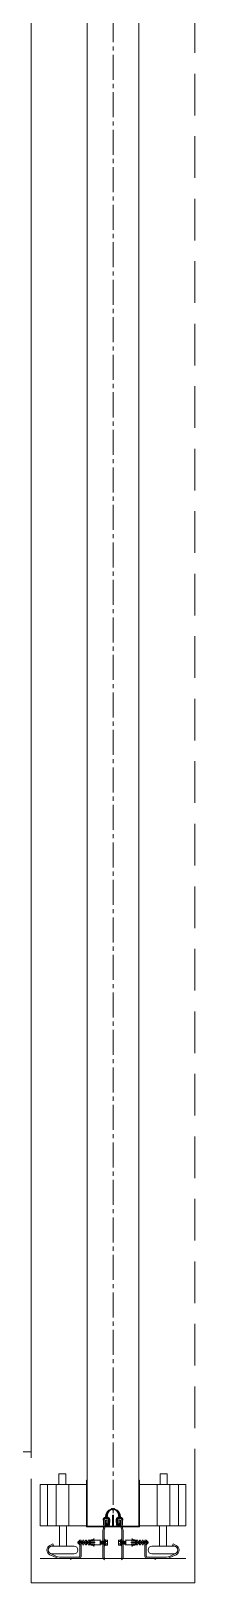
# Model space of a CAD drawing. Header units: millimetres. Extents: x -162958 to 167200, y -450 to 146301.
# Drawn here: x 27550 to 27800, y 130450 to 132815 of the extents above; entities that cross this region are included whole.
import ezdxf

# ---------------------------------------------------------------- set-up
doc = ezdxf.new("R2010")
doc.units = ezdxf.units.MM
for name, pattern in [('Xr_MB nha xuong CM2$0$Xr_MB nha xuong + VP$0$CENTER2', [28.575000000000003, 19.05, -3.175, 3.175, -3.175]), ('Xr_MB nha xuong CM2$0$Xr_MB nha xuong + VP$0$HIDDEN', [9.524999999999999, 6.35, -3.175]), ('Xr_MB nha xuong CM2$0$Xr_MB nha xuong + VP$0$HIDDENX2', [0.75, 0.5, -0.25])]:
    doc.linetypes.add(name, pattern=pattern)
for name, color, linetype, lineweight in [('Xr_MB nha xuong CM2$0$Xr_MB nha xuong + VP$0$147CUA', 147, 'Continuous', 5), ('Xr_MB nha xuong CM2$0$Xr_MB nha xuong + VP$0$CJSC.11-Khuat', 169, 'Xr_MB nha xuong CM2$0$Xr_MB nha xuong + VP$0$HIDDENX2', 5), ('Xr_MB nha xuong CM2$0$Xr_MB nha xuong + VP$0$CJSC.2-Tuong', 8, 'Continuous', 5), ('Xr_MB nha xuong CM2$0$Xr_MB nha xuong + VP$0$CJSC.8-Cua', 15, 'Continuous', 5)]:
    doc.layers.add(name, color=color, linetype=linetype, lineweight=lineweight)

# ---------------------------------------------------------------- blocks, each defined once
blk = doc.blocks.new('Xr_MB nha xuong CM2$0$2026Xr_MB nha xuong + VP$0$20240511cua cuon 5x4m')
blk.add_wipeout([(440860.2429716208, 1780962.105648726), (440860.2429716208, 1781162.105648726), (444860.2429716208, 1781162.105648726), (444860.2429716208, 1780962.1056487262)]).dxf.layer = 'Xr_MB nha xuong CM2$0$Xr_MB nha xuong + VP$0$CJSC.11-Khuat'
at = {"layer": 'Xr_MB nha xuong CM2$0$Xr_MB nha xuong + VP$0$147CUA', "color": 0}
blk.add_lwpolyline([(440860.2429716208, 1780962.105648726), (440860.2429716208, 1781162.105648726), (444860.2429716208, 1781162.105648726), (444860.2429716208, 1780962.105648726)], close=True, dxfattribs=at)
blk = doc.blocks.new('Xr_MB nha xuong CM2$0$2026Xr_MB nha xuong + VP$0$20240511CUA CUON NHANH 5X4M')
at = {"layer": 'Xr_MB nha xuong CM2$0$Xr_MB nha xuong + VP$0$CJSC.8-Cua'}
h = blk.add_hatch(color=256, dxfattribs=at)
edge = h.paths.add_edge_path()
edge.add_ellipse((532877.4261443007, 1692221.858254059), major_axis=(-0.1738785667417171, 0.1738785667417171), ratio=0.9999999999718204, start_angle=-19.775083528968707, end_angle=40.76439350370788, ccw=False)
edge.add_ellipse((532875.2254181288, 1692226.529760996), major_axis=(-3.477571333514858, -3.477571333514858), ratio=0.9999999999993564, start_angle=70.22491646429647, end_angle=144.1618784973443)
edge.add_line((532880.0807045444, 1692227.31283097), (532879.522490124, 1692234.172649425))
edge.add_ellipse((532879.2773988319, 1692234.15270524), major_axis=(-0.1738785667306725, 0.1738785667306724), ratio=0.9999999999930382, start_angle=229.6521659197511, end_angle=314.9999999794567)
edge.add_line((532879.2773988319, 1692234.398606667), (532874.8319758454, 1692234.398606667))
edge.add_ellipse((532874.8319758454, 1692234.15270524), major_axis=(-0.1738785666912009, 0.1738785666912008), ratio=0.999999999971421, start_angle=314.9999999991812, end_angle=404.9999999940374)
edge.add_line((532874.5860744182, 1692234.15270524), (532874.5860744182, 1692231.693690967))
edge.add_ellipse((532874.8319758454, 1692231.693690967), major_axis=(-0.1738785666912009, -0.1738785666912009), ratio=0.999999999971421, start_angle=314.9999999924, end_angle=405.0000000008187)
edge.add_line((532874.8319758454, 1692231.44778954), (532875.3237786999, 1692231.44778954))
edge.add_ellipse((532875.3237786999, 1692231.693690967), major_axis=(-0.1738785666912009, 0.1738785666912008), ratio=0.999999999971421, start_angle=135.0000000059626, end_angle=225.0000000008187)
edge.add_line((532875.5696801271, 1692231.693690967), (532875.5696801271, 1692232.185493822))
edge.add_ellipse((532875.8155815543, 1692232.185493822), major_axis=(-0.173878566691201, 0.1738785666912009), ratio=0.999999999971421, start_angle=-45.000000000818716, end_angle=45.00000000081877, ccw=False)
edge.add_line((532875.8155815543, 1692232.431395249), (532877.2909901177, 1692232.431395249))
edge.add_ellipse((532877.2909901177, 1692232.185493822), major_axis=(-0.1738785666960262, 0.1738785666960261), ratio=0.9999999999876119, start_angle=260.8446891953877, end_angle=314.9999999928638, ccw=False)
edge.add_line((532877.4903196145, 1692232.329491265), (532877.5977977251, 1692232.329491265))
edge.add_line((532877.5977977251, 1692232.329491265), (532877.5977977251, 1692226.919659866))
edge.add_ellipse((532874.6469805988, 1692226.919659866), major_axis=(-2.086542800110607, -2.086542800110607), ratio=0.9999999999996566, start_angle=-45.00000000000978, end_angle=135.0000000005553, ccw=False)
edge.add_line((532871.6961634725, 1692226.919659866), (532871.6961634725, 1692233.502181337))
edge.add_ellipse((532869.2371492006, 1692233.502181337), major_axis=(-1.73878566654229, -1.738785666542291), ratio=0.9999999999995522, start_angle=135.0000000026996, end_angle=149.0362434679357)
edge.add_line((532871.6227434541, 1692234.098579901), (532870.392683489, 1692234.219616088))
edge.add_ellipse((532870.3541553875, 1692233.828064793), major_axis=(-0.2782057066540657, -0.2782057066540656), ratio=0.9999999999930567, start_angle=219.3802658073336, end_angle=315.8206164984765)
edge.add_line((532869.9607534574, 1692233.822429925), (532870.0631128426, 1692226.676144594))
edge.add_ellipse((532874.9808076357, 1692226.618849904), major_axis=(-3.477571333525853, -3.477571333525854), ratio=0.9999999999980459, start_angle=314.3324930508218, end_angle=385.9533197801026)
edge.add_ellipse((532873.2401959023, 1692221.497349201), major_axis=(-0.3477571334261712, -0.3477571334261714), ratio=0.9999999999827495, start_angle=132.9389510174828, end_angle=208.9865449869903, ccw=False)
edge.add_ellipse((532885.6170734753, 1692221.051934904), major_axis=(-8.409682342548349, -8.409682342548352), ratio=0.999999999999275, start_angle=312.938951034542, end_angle=390.5615109725389)
edge.add_ellipse((532883.5963217587, 1692209.808463946), major_axis=(-0.6955142667513946, 0.6955142667513945), ratio=0.999999999999187, start_angle=61.17367389221828, end_angle=339.5362953390283)
edge.add_ellipse((532888.9538780561, 1692221.004507328), major_axis=(-8.347541424546193, 8.347541424546185), ratio=0.9999999999997462, start_angle=40.7643935017507, end_angle=105.76255264968691, ccw=False)
h = blk.add_hatch(color=256, dxfattribs=at)
edge = h.paths.add_edge_path()
edge.add_ellipse((532892.734207779, 1692221.858254059), major_axis=(0.1738785667417172, 0.173878566741717), ratio=0.9999999999718204, start_angle=319.2356064962921, end_angle=379.7750835289687)
edge.add_ellipse((532894.934933951, 1692226.529760996), major_axis=(3.477571333514857, -3.477571333514859), ratio=0.9999999999993564, start_angle=215.8381215026557, end_angle=289.7750835357035, ccw=False)
edge.add_line((532890.0796475353, 1692227.31283097), (532890.6378619558, 1692234.172649425))
edge.add_ellipse((532890.8829532479, 1692234.15270524), major_axis=(0.1738785667306725, 0.1738785667306724), ratio=0.9999999999930382, start_angle=45.000000020543325, end_angle=130.3478340802489, ccw=False)
edge.add_line((532890.8829532479, 1692234.398606667), (532895.3283762344, 1692234.398606667))
edge.add_ellipse((532895.3283762344, 1692234.15270524), major_axis=(0.1738785666912009, 0.1738785666912008), ratio=0.999999999971421, start_angle=-44.99999999403741, end_angle=45.00000000081877, ccw=False)
edge.add_line((532895.5742776616, 1692234.15270524), (532895.5742776616, 1692231.693690967))
edge.add_ellipse((532895.3283762344, 1692231.693690967), major_axis=(0.1738785666912008, -0.1738785666912009), ratio=0.999999999971421, start_angle=-45.000000000818716, end_angle=45.00000000760002, ccw=False)
edge.add_line((532895.3283762344, 1692231.44778954), (532894.8365733799, 1692231.44778954))
edge.add_ellipse((532894.8365733799, 1692231.693690967), major_axis=(0.1738785666912009, 0.1738785666912008), ratio=0.999999999971421, start_angle=134.9999999991813, end_angle=224.9999999940374, ccw=False)
edge.add_line((532894.5906719527, 1692231.693690967), (532894.5906719527, 1692232.185493822))
edge.add_ellipse((532894.3447705255, 1692232.185493822), major_axis=(0.1738785666912011, 0.1738785666912009), ratio=0.999999999971421, start_angle=314.9999999991812, end_angle=405.0000000008187)
edge.add_line((532894.3447705255, 1692232.431395249), (532892.8693619621, 1692232.431395249))
edge.add_ellipse((532892.8693619621, 1692232.185493822), major_axis=(0.1738785666960262, 0.173878566696026), ratio=0.9999999999876119, start_angle=45.00000000713617, end_angle=99.15531080461233)
edge.add_line((532892.6700324652, 1692232.329491265), (532892.5625543547, 1692232.329491265))
edge.add_line((532892.5625543547, 1692232.329491265), (532892.5625543547, 1692226.919659866))
edge.add_ellipse((532895.513371481, 1692226.919659866), major_axis=(2.086542800110607, -2.086542800110607), ratio=0.9999999999996566, start_angle=224.9999999994447, end_angle=405.0000000000098)
edge.add_line((532898.4641886073, 1692226.919659866), (532898.4641886073, 1692233.502181337))
edge.add_ellipse((532900.9232028791, 1692233.502181337), major_axis=(1.73878566654229, -1.738785666542292), ratio=0.9999999999995522, start_angle=210.9637565320643, end_angle=224.9999999973004, ccw=False)
edge.add_line((532898.5376086257, 1692234.098579901), (532899.7676685908, 1692234.219616088))
edge.add_ellipse((532899.8061966923, 1692233.828064793), major_axis=(0.2782057066540656, -0.2782057066540657), ratio=0.9999999999930567, start_angle=44.17938350152349, end_angle=140.6197341926664, ccw=False)
edge.add_line((532900.1995986224, 1692233.822429925), (532900.0972392372, 1692226.676144594))
edge.add_ellipse((532895.1795444441, 1692226.618849904), major_axis=(3.477571333525852, -3.477571333525855), ratio=0.9999999999980459, start_angle=-25.953319780102618, end_angle=45.667506949178176, ccw=False)
edge.add_ellipse((532896.9201561775, 1692221.497349201), major_axis=(0.3477571334261711, -0.3477571334261715), ratio=0.9999999999827495, start_angle=151.0134550130097, end_angle=227.0610489825172)
edge.add_ellipse((532884.5432786046, 1692221.051934904), major_axis=(8.409682342548347, -8.409682342548354), ratio=0.999999999999275, start_angle=-30.561510972538883, end_angle=47.061048965457985, ccw=False)
edge.add_ellipse((532886.5640303212, 1692209.808463946), major_axis=(0.6955142667513947, 0.6955142667513944), ratio=0.999999999999187, start_angle=20.4637046609717, end_angle=298.8263261077817, ccw=False)
edge.add_ellipse((532881.2064740236, 1692221.004507328), major_axis=(8.347541424546195, 8.347541424546183), ratio=0.9999999999997462, start_angle=254.2374473503131, end_angle=319.2356064982493)
at = {"layer": 'Xr_MB nha xuong CM2$0$Xr_MB nha xuong + VP$0$CJSC.11-Khuat', "linetype": 'Xr_MB nha xuong CM2$0$Xr_MB nha xuong + VP$0$HIDDEN', "ltscale": 10}
blk.add_lwpolyline([(533010.08017604, 1692322.355879378), (533010.08017604, 1688022.355879378), (532760.08017604, 1688022.355879378), (532760.08017604, 1692322.355879378)], close=True, dxfattribs=at)
at = {"layer": 'Xr_MB nha xuong CM2$0$Xr_MB nha xuong + VP$0$CJSC.8-Cua'}
for p, q in [((532996.2276211347, 1692284.952396685), (532773.9327309452, 1692284.952396685)), ((532798.2085761259, 1692283.781237149), (532788.8174692694, 1692279.253595117)), ((532799.0629018227, 1692282.009218988), (532789.6717949662, 1692277.481576955)), ((532792.3331326282, 1692278.165517294), (532825.6156500642, 1692278.165517294)), ((532803.3345303078, 1692284.952396685), (532897.4805828984, 1692284.952396685)), ((532833.5462118265, 1692282.985185268), (532803.3345303078, 1692282.985185268)), ((532820.7593376123, 1692284.952396685), (532820.7593376123, 1692286.919608103)), ((532853.2183260027, 1692284.952396685), (532823.0066444835, 1692284.952396685)), ((532834.5298175354, 1692259.378648256), (532834.5298175354, 1692282.001579559)), ((532836.4970289533, 1692259.378648256), (532836.4970289533, 1692282.001579559)), ((532869.7289520547, 1692283.968790976), (532869.7289520547, 1692242.21863878)), ((532871.6961634726, 1692283.968790976), (532871.6961634726, 1692242.21863878)), ((532966.8258217721, 1692284.952396685), (532872.6797691815, 1692284.952396685)), ((532898.4641886073, 1692283.968790976), (532898.4641886073, 1692242.21863878)), ((532900.4314000251, 1692283.968790976), (532900.4314000251, 1692242.21863878)), ((532916.9420260772, 1692284.952396685), (532947.1537075964, 1692284.952396685)), ((532933.6633231266, 1692259.378648256), (532933.6633231266, 1692282.001579559)), ((532935.6305345445, 1692259.378648256), (532935.6305345445, 1692282.001579559)), ((532936.6141402534, 1692282.985185268), (532966.8258217721, 1692282.985185268)), ((532977.8272194517, 1692278.165517294), (532944.5447020157, 1692278.165517294)), ((532949.4010144676, 1692284.952396685), (532949.4010144676, 1692286.919608103)), ((532971.0974502572, 1692282.009218988), (532980.4885571137, 1692277.481576955)), ((532971.951775954, 1692283.781237149), (532981.3428828105, 1692279.253595117)), ((532786.3514600442, 1692271.696981137), (532786.3514600442, 1692272.634063804)), ((532793.4038532124, 1692262.946690782), (532788.9205287661, 1692265.02867978)), ((532794.2019834745, 1692264.665372733), (532789.6717949662, 1692266.849467986)), ((532825.6156500642, 1692266.165527647), (532792.3331326282, 1692266.165527647)), ((532794.2019834745, 1692264.665372733), (532793.4038532124, 1692262.946690782)), ((532803.5645599476, 1692266.165527647), (532803.5645599475, 1692235.306644741)), ((532814.3842227448, 1692266.165527647), (532814.3842227447, 1692235.306644741)), ((532834.630859821, 1692264.124681937), (532831.2968514849, 1692261.392443858)), ((532857.2531132455, 1692261.392443858), (532831.2968514849, 1692261.392443858)), ((532831.2968514849, 1692261.392443858), (532831.2968514849, 1692260.026324817)), ((532857.2531132455, 1692260.026324817), (532831.2968514849, 1692260.026324817)), ((532831.2968514849, 1692260.026324817), (532834.630859821, 1692257.294086738)), ((532831.5973226483, 1692272.634063804), (532831.5973226483, 1692271.696981137)), ((532836.4970289533, 1692259.378648256), (532834.5298175354, 1692259.378648256)), ((532834.630859821, 1692264.124681937), (532836.583618421, 1692264.124681937)), ((532834.630859821, 1692257.294086738), (532836.583618421, 1692257.294086738)), ((532836.583618421, 1692264.124681937), (532836.583618421, 1692262.075503378)), ((532836.583618421, 1692262.075503378), (532838.6327969813, 1692262.075503378)), ((532836.583618421, 1692257.294086738), (532836.583618421, 1692259.343265297)), ((532836.583618421, 1692259.343265297), (532838.6327969813, 1692259.343265297)), ((532838.6327969813, 1692262.075503378), (532839.0832858261, 1692264.124681937)), ((532838.6327969813, 1692259.343265297), (532839.0832858261, 1692257.294086738)), ((532839.0832858261, 1692264.124681937), (532840.6819755415, 1692264.124681937)), ((532839.0832858261, 1692257.294086738), (532840.6819755415, 1692257.294086738)), ((532840.6819755415, 1692264.124681937), (532840.6819755415, 1692262.075503378)), ((532840.6819755415, 1692262.075503378), (532842.7311541013, 1692262.075503378)), ((532840.6819755415, 1692257.294086738), (532840.6819755415, 1692259.343265297)), ((532840.6819755415, 1692259.343265297), (532842.7311541013, 1692259.343265297)), ((532842.7311541013, 1692262.075503378), (532843.1816429457, 1692264.124681937)), ((532842.7311541013, 1692259.343265297), (532843.1816429457, 1692257.294086738)), ((532843.1816429457, 1692264.124681937), (532844.7803326611, 1692264.124681937)), ((532843.1816429457, 1692257.294086738), (532844.7803326611, 1692257.294086738)), ((532844.7803326611, 1692264.124681937), (532844.7803326611, 1692262.075503378)), ((532844.7803326611, 1692262.075503378), (532846.8295112214, 1692262.075503378)), ((532844.7803326611, 1692257.294086738), (532844.7803326611, 1692259.343265297)), ((532844.7803326611, 1692259.343265297), (532846.8295112214, 1692259.343265297)), ((532846.8295112214, 1692262.075503378), (532847.2800000658, 1692264.124681937)), ((532846.8295112214, 1692259.343265297), (532847.2800000658, 1692257.294086738)), ((532847.2800000658, 1692264.124681937), (532848.8786897812, 1692264.124681937)), ((532847.2800000658, 1692257.294086738), (532848.8786897812, 1692257.294086738)), ((532848.8786897812, 1692263.446582636), (532848.8786897812, 1692262.075503378)), ((532848.8786897812, 1692262.075503378), (532850.927868341, 1692262.075503378)), ((532848.8786897812, 1692257.972186039), (532848.8786897812, 1692259.343265297)), ((532848.8786897812, 1692259.343265297), (532850.927868341, 1692259.343265297)), ((532850.927868341, 1692262.075503378), (532851.1531127634, 1692263.100092657)), ((532850.927868341, 1692259.343265297), (532851.1531127634, 1692258.318676018)), ((532851.1531127634, 1692263.100092657), (532854.9803358543, 1692263.100092657)), ((532851.1531127634, 1692258.318676018), (532854.9803358543, 1692258.318676018)), ((532855.914803801, 1692266.211631543), (532856.2612782832, 1692265.622967173)), ((532856.2612782832, 1692255.795801502), (532855.914803801, 1692255.207137132)), ((532857.2531132455, 1692264.124681937), (532865.4498274851, 1692264.124681937)), ((532857.2531132455, 1692261.392443858), (532857.2531132455, 1692260.026324817)), ((532857.2531132455, 1692257.294086738), (532865.4498274851, 1692257.294086738)), ((532863.4006489253, 1692264.124681937), (532865.4498274851, 1692264.807741457)), ((532863.4006489253, 1692257.294086738), (532865.4498274851, 1692256.611027218)), ((532865.4498274851, 1692264.124681937), (532865.4498274851, 1692264.807741457)), ((532865.4498274851, 1692264.124681937), (532865.4498274851, 1692257.294086738)), ((532865.4498274851, 1692257.294086738), (532865.4498274851, 1692256.611027218)), ((532865.9949804497, 1692263.660625962), (532865.4982165339, 1692262.915480088)), ((532865.4982165339, 1692258.941368763), (532866.491744365, 1692262.915480088)), ((532865.4982165339, 1692258.941368763), (532866.2433624071, 1692258.941368763)), ((532865.794627576, 1692262.558685161), (532865.9949804497, 1692263.660625962)), ((532865.9949804497, 1692263.660625962), (532866.491744365, 1692262.915480088)), ((532866.2433624071, 1692258.941368763), (532867.2368902386, 1692262.915480088)), ((532866.7401263228, 1692258.19622289), (532866.2433624071, 1692258.941368763)), ((532867.2368902386, 1692262.915480088), (532866.491744365, 1692262.915480088)), ((532866.7401263228, 1692258.19622289), (532867.3224623998, 1692261.399071312)), ((532866.7401263228, 1692258.19622289), (532867.2368902386, 1692258.941368763)), ((532867.7336541543, 1692263.660625962), (532867.2368902386, 1692262.915480088)), ((532867.2368902386, 1692258.941368763), (532868.2304180701, 1692262.915480088)), ((532867.2368902386, 1692258.941368763), (532867.9820361122, 1692258.941368763)), ((532867.5333012816, 1692262.558685161), (532867.7336541543, 1692263.660625962)), ((532867.7336541543, 1692263.660625962), (532868.2304180701, 1692262.915480088)), ((532867.9820361122, 1692258.941368763), (532868.9755639433, 1692262.915480088)), ((532868.4788000275, 1692258.19622289), (532867.9820361122, 1692258.941368763)), ((532868.9755639433, 1692262.915480088), (532868.2304180701, 1692262.915480088)), ((532868.4788000275, 1692258.19622289), (532869.061136105, 1692261.399071312)), ((532868.4788000275, 1692258.19622289), (532868.9755639433, 1692258.941368763)), ((532869.472327859, 1692263.660625962), (532868.9755639433, 1692262.915480088)), ((532868.9755639433, 1692258.941368763), (532869.9690917748, 1692262.915480088)), ((532868.9755639433, 1692258.941368763), (532869.7207098174, 1692258.941368763)), ((532869.2719749863, 1692262.558685161), (532869.472327859, 1692263.660625962)), ((532869.472327859, 1692263.660625962), (532869.9690917748, 1692262.915480088)), ((532869.7207098174, 1692258.941368763), (532870.7142376484, 1692262.915480088)), ((532870.2174737327, 1692258.19622289), (532869.7207098174, 1692258.941368763)), ((532870.7142376484, 1692262.915480088), (532869.9690917748, 1692262.915480088)), ((532870.2174737327, 1692258.19622289), (532870.7998098097, 1692261.399071312)), ((532870.2174737327, 1692258.19622289), (532870.7142376484, 1692258.941368763)), ((532871.2110015642, 1692263.660625962), (532870.7142376484, 1692262.915480088)), ((532870.7142376484, 1692258.941368763), (532871.7077654799, 1692262.915480088)), ((532870.7142376484, 1692258.941368763), (532871.9914542817, 1692258.941368763)), ((532871.010648691, 1692262.558685161), (532871.2110015642, 1692263.660625962)), ((532871.2110015642, 1692263.660625962), (532871.7077654799, 1692262.915480088)), ((532871.9914542817, 1692262.915480088), (532871.7077654799, 1692262.915480088)), ((532898.1688977982, 1692262.915480088), (532898.4525866, 1692262.915480088)), ((532899.4461144315, 1692258.941368763), (532898.1688977982, 1692258.941368763)), ((532898.9493505157, 1692263.660625962), (532898.4525866, 1692262.915480088)), ((532899.4461144315, 1692258.941368763), (532898.4525866, 1692262.915480088)), ((532898.9493505157, 1692263.660625962), (532899.4461144315, 1692262.915480088)), ((532899.1497033889, 1692262.558685161), (532898.9493505157, 1692263.660625962)), ((532899.9428783472, 1692258.19622289), (532899.3605422702, 1692261.399071312)), ((532899.4461144315, 1692262.915480088), (532900.1912603051, 1692262.915480088)), ((532900.4396422625, 1692258.941368763), (532899.4461144315, 1692262.915480088)), ((532899.9428783472, 1692258.19622289), (532899.4461144315, 1692258.941368763)), ((532899.9428783472, 1692258.19622289), (532900.4396422625, 1692258.941368763)), ((532900.6880242209, 1692263.660625962), (532900.1912603051, 1692262.915480088)), ((532901.1847881366, 1692258.941368763), (532900.1912603051, 1692262.915480088)), ((532901.1847881366, 1692258.941368763), (532900.4396422625, 1692258.941368763)), ((532900.6880242209, 1692263.660625962), (532901.1847881366, 1692262.915480088)), ((532900.8883770936, 1692262.558685161), (532900.6880242209, 1692263.660625962)), ((532901.6815520524, 1692258.19622289), (532901.0992159749, 1692261.399071312)), ((532901.1847881366, 1692262.915480088), (532901.9299340098, 1692262.915480088)), ((532902.1783159677, 1692258.941368763), (532901.1847881366, 1692262.915480088)), ((532901.6815520524, 1692258.19622289), (532901.1847881366, 1692258.941368763)), ((532901.6815520524, 1692258.19622289), (532902.1783159677, 1692258.941368763)), ((532902.4266979255, 1692263.660625962), (532901.9299340098, 1692262.915480088)), ((532902.9234618413, 1692258.941368763), (532901.9299340098, 1692262.915480088)), ((532902.9234618413, 1692258.941368763), (532902.1783159677, 1692258.941368763)), ((532902.4266979255, 1692263.660625962), (532902.9234618413, 1692262.915480088)), ((532902.6270507983, 1692262.558685161), (532902.4266979255, 1692263.660625962)), ((532903.420225757, 1692258.19622289), (532902.83788968, 1692261.399071312)), ((532902.9234618413, 1692262.915480088), (532903.6686077149, 1692262.915480088)), ((532903.9169896728, 1692258.941368763), (532902.9234618413, 1692262.915480088)), ((532903.420225757, 1692258.19622289), (532902.9234618413, 1692258.941368763)), ((532903.420225757, 1692258.19622289), (532903.9169896728, 1692258.941368763)), ((532904.1653716302, 1692263.660625962), (532903.6686077149, 1692262.915480088)), ((532904.662135546, 1692258.941368763), (532903.6686077149, 1692262.915480088)), ((532904.662135546, 1692258.941368763), (532903.9169896728, 1692258.941368763)), ((532904.1653716302, 1692263.660625962), (532904.662135546, 1692262.915480088)), ((532904.3657245039, 1692262.558685161), (532904.1653716302, 1692263.660625962)), ((532904.7105245948, 1692264.124681937), (532904.7105245948, 1692264.807741457)), ((532906.7597031546, 1692264.124681937), (532904.7105245948, 1692264.807741457)), ((532904.7105245948, 1692264.124681937), (532904.7105245948, 1692257.294086738)), ((532912.9072388344, 1692264.124681937), (532904.7105245948, 1692264.124681937)), ((532912.9072388344, 1692257.294086738), (532904.7105245948, 1692257.294086738)), ((532906.7597031546, 1692257.294086738), (532904.7105245948, 1692256.611027218)), ((532904.7105245948, 1692257.294086738), (532904.7105245948, 1692256.611027218)), ((532912.9072388344, 1692261.392443858), (532912.9072388344, 1692260.026324817)), ((532912.9072388344, 1692261.392443858), (532938.863500595, 1692261.392443858)), ((532912.9072388344, 1692260.026324817), (532938.863500595, 1692260.026324817)), ((532914.2455482789, 1692266.211631543), (532913.8990737967, 1692265.622967173)), ((532913.8990737967, 1692255.795801502), (532914.2455482789, 1692255.207137132)), ((532919.0072393165, 1692263.100092657), (532915.1800162256, 1692263.100092657)), ((532919.0072393165, 1692258.318676018), (532915.1800162256, 1692258.318676018)), ((532919.2324837389, 1692262.075503378), (532919.0072393165, 1692263.100092657)), ((532919.2324837389, 1692259.343265297), (532919.0072393165, 1692258.318676018)), ((532921.2816622987, 1692262.075503378), (532919.2324837389, 1692262.075503378)), ((532921.2816622987, 1692259.343265297), (532919.2324837389, 1692259.343265297)), ((532922.8803520141, 1692264.124681937), (532921.2816622987, 1692264.124681937)), ((532921.2816622987, 1692263.446582636), (532921.2816622987, 1692262.075503378)), ((532921.2816622987, 1692257.972186039), (532921.2816622987, 1692259.343265297)), ((532922.8803520141, 1692257.294086738), (532921.2816622987, 1692257.294086738)), ((532923.3308408585, 1692262.075503378), (532922.8803520141, 1692264.124681937)), ((532923.3308408585, 1692259.343265297), (532922.8803520141, 1692257.294086738)), ((532925.3800194188, 1692262.075503378), (532923.3308408585, 1692262.075503378)), ((532925.3800194188, 1692259.343265297), (532923.3308408585, 1692259.343265297)), ((532925.3800194188, 1692264.124681937), (532925.3800194188, 1692262.075503378)), ((532926.9787091342, 1692264.124681937), (532925.3800194188, 1692264.124681937)), ((532925.3800194188, 1692257.294086738), (532925.3800194188, 1692259.343265297)), ((532926.9787091342, 1692257.294086738), (532925.3800194188, 1692257.294086738)), ((532927.4291979786, 1692262.075503378), (532926.9787091342, 1692264.124681937)), ((532927.4291979786, 1692259.343265297), (532926.9787091342, 1692257.294086738)), ((532929.4783765384, 1692262.075503378), (532927.4291979786, 1692262.075503378)), ((532929.4783765384, 1692259.343265297), (532927.4291979786, 1692259.343265297)), ((532931.0770662538, 1692264.124681937), (532929.4783765384, 1692264.124681937)), ((532929.4783765384, 1692264.124681937), (532929.4783765384, 1692262.075503378)), ((532929.4783765384, 1692257.294086738), (532929.4783765384, 1692259.343265297)), ((532931.0770662538, 1692257.294086738), (532929.4783765384, 1692257.294086738)), ((532931.5275550986, 1692262.075503378), (532931.0770662538, 1692264.124681937)), ((532931.5275550986, 1692259.343265297), (532931.0770662538, 1692257.294086738)), ((532933.5767336589, 1692262.075503378), (532931.5275550986, 1692262.075503378)), ((532933.5767336589, 1692259.343265297), (532931.5275550986, 1692259.343265297)), ((532935.5294922589, 1692264.124681937), (532933.5767336589, 1692264.124681937)), ((532933.5767336589, 1692264.124681937), (532933.5767336589, 1692262.075503378)), ((532933.5767336589, 1692257.294086738), (532933.5767336589, 1692259.343265297)), ((532935.5294922589, 1692257.294086738), (532933.5767336589, 1692257.294086738)), ((532933.6633231266, 1692259.378648256), (532935.6305345445, 1692259.378648256)), ((532935.5294922589, 1692264.124681937), (532938.863500595, 1692261.392443858)), ((532938.863500595, 1692260.026324817), (532935.5294922589, 1692257.294086738)), ((532938.5630294316, 1692272.634063804), (532938.5630294316, 1692271.696981137)), ((532938.863500595, 1692261.392443858), (532938.863500595, 1692260.026324817)), ((532944.5447020157, 1692266.165527647), (532977.8272194517, 1692266.165527647)), ((532955.776129335, 1692266.165527647), (532955.776129335, 1692235.306644741)), ((532966.5957921323, 1692266.165527647), (532966.5957921323, 1692235.306644741)), ((532975.9583686054, 1692264.665372733), (532980.4885571137, 1692266.849467986)), ((532975.9583686054, 1692264.665372733), (532976.7564988675, 1692262.946690782)), ((532976.7564988675, 1692262.946690782), (532981.2398233138, 1692265.02867978)), ((532983.8088920357, 1692271.696981137), (532983.8088920357, 1692272.634063804)), ((532773.9327309455, 1692235.306644741), (532813.4006170358, 1692235.306644741)), ((532773.9327309455, 1692172.355879378), (532773.9327309455, 1692235.306644741)), ((532785.1577817386, 1692235.306644741), (532785.1577817386, 1692172.355879378)), ((532798.4006299765, 1692172.355879378), (532798.4006299765, 1692235.306644741)), ((532813.4006170358, 1692235.306644741), (532844.7523419794, 1692235.306644741)), ((532817.5809412978, 1692172.355879378), (532817.5809412978, 1692235.306644741)), ((532844.7523419795, 1692236.919608103), (532844.7523419794, 1692165.636078224)), ((532886.0637817493, 1692236.919608103), (532844.7523419795, 1692236.919608103)), ((532885.0801760404, 1692235.936002394), (532845.7359476879, 1692235.936002394)), ((532845.7359476874, 1688107.792150653), (532845.7359476879, 1692235.936002394)), ((532871.6227434541, 1692234.098579901), (532869.8611080878, 1692241.145121366)), ((532870.392683489, 1692234.219616088), (532871.6227434541, 1692234.098579901)), ((532871.6961634725, 1692226.919659866), (532871.6961634725, 1692233.502181337)), ((532873.5312188573, 1692234.575698751), (532871.7695834906, 1692241.622240217)), ((532873.6633748899, 1692226.919659866), (532873.6633748899, 1692233.502181337)), ((532874.5860744182, 1692234.15270524), (532874.5860744182, 1692231.693690967)), ((532874.8319758454, 1692234.398606667), (532879.2773988319, 1692234.398606667)), ((532874.8319758454, 1692231.44778954), (532875.3237786999, 1692231.44778954)), ((532875.5696801271, 1692231.693690967), (532875.5696801271, 1692232.185493822)), ((532877.5977977251, 1692232.329491265), (532875.6305863073, 1692232.329491265)), ((532875.6305863073, 1692226.919659866), (532875.6305863073, 1692232.329491265)), ((532875.8155815543, 1692232.431395249), (532877.2909901177, 1692232.431395249)), ((532877.5368915449, 1692232.185493822), (532877.5368915449, 1692226.529760996)), ((532877.5977977251, 1692226.919659866), (532877.5977977251, 1692232.329491265)), ((532879.522490124, 1692234.172649425), (532880.0807045444, 1692227.31283097)), ((532884.0965703306, 1692236.919608103), (532925.4080101004, 1692236.919608103)), ((532884.0965703306, 1692236.919608103), (532884.0965703306, 1692219.263921864)), ((532885.0801760395, 1692235.936002394), (532924.4244043919, 1692235.936002394)), ((532886.0637817493, 1692236.919608103), (532886.0637817493, 1692219.263921864)), ((532890.6378619558, 1692234.172649425), (532890.0796475353, 1692227.31283097)), ((532895.3283762344, 1692234.398606667), (532890.8829532479, 1692234.398606667)), ((532892.5625543547, 1692232.329491265), (532894.5297657725, 1692232.329491265)), ((532892.5625543547, 1692226.919659866), (532892.5625543547, 1692232.329491265)), ((532892.6234605348, 1692232.185493822), (532892.6234605348, 1692226.529760996)), ((532894.3447705255, 1692232.431395249), (532892.8693619621, 1692232.431395249)), ((532894.5297657725, 1692226.919659866), (532894.5297657725, 1692232.329491265)), ((532894.5906719527, 1692231.693690967), (532894.5906719527, 1692232.185493822)), ((532895.3283762344, 1692231.44778954), (532894.8365733799, 1692231.44778954)), ((532895.5742776616, 1692234.15270524), (532895.5742776616, 1692231.693690967)), ((532896.4969771899, 1692226.919659866), (532896.4969771899, 1692233.502181337)), ((532896.6291332225, 1692234.575698751), (532898.3907685893, 1692241.622240217)), ((532898.4641886073, 1692226.919659866), (532898.4641886073, 1692233.502181337)), ((532898.5376086257, 1692234.098579901), (532900.2992439921, 1692241.145121366)), ((532899.7676685908, 1692234.219616088), (532898.5376086257, 1692234.098579901)), ((532924.4244043923, 1688107.792150653), (532924.4244043919, 1692235.936002394)), ((532925.4080101004, 1692236.919608103), (532925.4080101002, 1692165.636078224)), ((532956.759735044, 1692235.306644741), (532925.4080101004, 1692235.306644741)), ((532952.5794107819, 1692172.355879378), (532952.579410782, 1692235.306644741)), ((532996.2276211343, 1692235.306644741), (532956.759735044, 1692235.306644741)), ((532971.7597221031, 1692172.355879378), (532971.7597221032, 1692235.306644741)), ((532985.0025703412, 1692235.306644741), (532985.0025703411, 1692172.355879378)), ((532996.2276211341, 1692172.355879378), (532996.2276211343, 1692235.306644741)), ((532884.0965703306, 1692219.263921864), (532885.0801760395, 1692219.263921864)), ((532886.0637817493, 1692219.263921864), (532885.0801760404, 1692219.263921864)), ((532813.4006170358, 1692172.355879378), (532773.9327309455, 1692172.355879378)), ((532802.580954239, 1692172.355879378), (532802.580954239, 1692168.274691562)), ((532802.580954239, 1692168.274691562), (532802.580954239, 1692156.151644422)), ((532802.580954239, 1692156.151644422), (532813.4006170358, 1692156.151644422)), ((532813.4006170358, 1692172.355879378), (532813.4006170358, 1692168.274691562)), ((532844.7523419794, 1692172.355879378), (532813.4006170358, 1692172.355879378)), ((532813.4006170358, 1692168.274691562), (532813.4006170358, 1692156.151644422)), ((532845.7359476879, 1692165.636078224), (532844.7523419794, 1692165.636078224)), ((532924.4244043918, 1692165.636078224), (532925.4080101002, 1692165.636078224)), ((532925.4080101002, 1692172.355879378), (532956.7597350439, 1692172.355879378)), ((532956.7597350439, 1692172.355879378), (532996.2276211341, 1692172.355879378)), ((532956.7597350439, 1692172.355879378), (532956.7597350439, 1692168.274691562)), ((532956.7597350439, 1692168.274691562), (532956.7597350439, 1692156.151644422)), ((532967.5793978407, 1692156.151644422), (532956.7597350439, 1692156.151644422)), ((532967.5793978407, 1692172.355879378), (532967.5793978407, 1692168.274691562)), ((532967.5793978407, 1692168.274691562), (532967.5793978407, 1692156.151644422))]:
    blk.add_line(p, q, dxfattribs=at)
at = {"layer": 'Xr_MB nha xuong CM2$0$Xr_MB nha xuong + VP$0$CJSC.8-Cua', "extrusion": (-3.5713013303009e-30, -1.224606353771678e-16, -1)}
for p, q in [((532871.9914542817, 1692266.01339922), (532872.7248641079, 1692266.01339922)), ((532871.9914542817, 1692255.843449632), (532871.9914542817, 1692266.01339922)), ((532871.9914542817, 1692255.843449632), (532872.7248641079, 1692255.843449632)), ((532872.7248641079, 1692266.01339922), (532873.3434029677, 1692264.598188761)), ((532872.7248641079, 1692255.843449632), (532872.7248641079, 1692266.01339922)), ((532872.7248641079, 1692255.843449632), (532873.3434029677, 1692257.258660091)), ((532873.3434029677, 1692264.598188761), (532876.463524009, 1692264.598188761)), ((532873.3434029677, 1692262.763306435), (532876.463524009, 1692262.763306435)), ((532873.3434029677, 1692259.093542417), (532876.463524009, 1692259.093542417)), ((532873.3434029677, 1692257.258660091), (532876.463524009, 1692257.258660091)), ((532876.7341711567, 1692258.176101095), (532876.7341711567, 1692263.680747757))]:
    blk.add_line(p, q, dxfattribs=at)
at = {"layer": 'Xr_MB nha xuong CM2$0$Xr_MB nha xuong + VP$0$CJSC.8-Cua', "extrusion": (3.516917883498518e-30, -1.224606353771678e-16, -1)}
for p, q in [((532893.4261809232, 1692258.176101095), (532893.4261809232, 1692263.680747757)), ((532896.8169491122, 1692264.598188761), (532893.6968280709, 1692264.598188761)), ((532896.8169491122, 1692262.763306435), (532893.6968280709, 1692262.763306435)), ((532896.8169491122, 1692259.093542417), (532893.6968280709, 1692259.093542417)), ((532896.8169491122, 1692257.258660091), (532893.6968280709, 1692257.258660091)), ((532897.435487972, 1692266.01339922), (532896.8169491122, 1692264.598188761)), ((532897.435487972, 1692255.843449632), (532896.8169491122, 1692257.258660091)), ((532898.1688977982, 1692266.01339922), (532897.435487972, 1692266.01339922)), ((532897.435487972, 1692255.843449632), (532897.435487972, 1692266.01339922)), ((532898.1688977982, 1692255.843449632), (532897.435487972, 1692255.843449632)), ((532898.1688977982, 1692255.843449632), (532898.1688977982, 1692266.01339922))]:
    blk.add_line(p, q, dxfattribs=at)
at = {"layer": 'Xr_MB nha xuong CM2$0$Xr_MB nha xuong + VP$0$CJSC.8-Cua', "linetype": 'Xr_MB nha xuong CM2$0$Xr_MB nha xuong + VP$0$CENTER2', "ltscale": 2}
for p in [(532885.0801760394, 1688107.792150653), (532885.0801760403, 1688107.792150653)]:
    blk.add_line(p, (532885.08017604, 1692235.936002394), dxfattribs=at)
at = {"layer": 'Xr_MB nha xuong CM2$0$Xr_MB nha xuong + VP$0$CJSC.8-Cua', "color": 6}
blk.add_lwpolyline([(533010.08017604, 1692172.355879378), (533010.08017604, 1692322.355879378), (532760.08017604, 1692322.355879378), (532760.08017604, 1692172.355879378)], dxfattribs=at)
at = {"layer": 'Xr_MB nha xuong CM2$0$Xr_MB nha xuong + VP$0$CJSC.8-Cua'}
for centre, radius, start, end in [((532792.2347720572, 1692272.165522471), 7.868845670404037, 115.7396536358356, 245.0905475597541), ((532792.3331326282, 1692272.165522471), 5.999994823680026, 90, 270), ((532792.2347720572, 1692272.165522471), 5.90163425280107, 115.7396536358356, 244.2603463641643), ((532803.3345303078, 1692273.14912818), 11.80326850540481, 90, 115.7396536358356), ((532803.3345303073, 1692273.14912818), 9.83605708781447, 90, 115.7396536358356), ((532825.6156500642, 1692272.165522471), 5.999994823680026, 270, 90), ((532833.5462118265, 1692282.001579559), 2.950817126402399, 0, 90), ((532833.5462118265, 1692282.001579559), 0.9836057088396046, 0, 90), ((532872.6797691815, 1692283.968790976), 2.950817126402399, 90, 180), ((532872.6797691815, 1692283.968790976), 0.9836057088396046, 90, 180), ((532897.4805828984, 1692283.968790976), 2.950817126402399, 0, 90), ((532897.4805828984, 1692283.968790976), 0.9836057088396046, 0, 90), ((532936.6141402534, 1692282.001579559), 2.950817126402399, 90, 180), ((532936.6141402534, 1692282.001579559), 0.9836057088396046, 90, 180), ((532944.5447020157, 1692272.165522471), 5.999994823680026, 90, 270), ((532966.8258217721, 1692273.14912818), 11.80326850540481, 64.26034636416439, 90), ((532966.8258217726, 1692273.14912818), 9.83605708781447, 64.26034636416439, 90), ((532977.8272194517, 1692272.165522471), 5.999994823680026, 270, 90), ((532977.9255800227, 1692272.165522471), 5.90163425280107, 295.7396536358356, 64.26034636416439), ((532977.9255800227, 1692272.165522471), 7.868845670404037, 294.9094524402459, 64.26034636416439), ((532874.1551777445, 1692242.21863878), 4.426225689608145, 180, 194.0362434743974), ((532874.9808076357, 1692226.618849904), 4.918028544022842, 179.332493084408, 251.5046236692629), ((532869.2371492002, 1692233.502181337), 2.459014272004424, 0, 14.03624347439743), ((532874.155177744, 1692242.21863878), 2.459014271765227, 180, 194.0362434743974), ((532874.6469805988, 1692226.919659866), 2.95081712639967, 180, 0), ((532869.2371492002, 1692233.502181337), 4.426225689847342, 0, 14.03624347439743), ((532874.6372074157, 1692227.14682582), 0.9836057088004542, 183.0090903442816, 3.00909034428155), ((532874.8319758454, 1692234.15270524), 0.2459014272026252, 90, 180), ((532874.8319758454, 1692231.693690967), 0.2459014272044442, 180, 270), ((532875.3237786999, 1692231.693690967), 0.2459014272026252, 270, 0), ((532875.8155815543, 1692232.185493822), 0.2459014272026252, 90, 180), ((532877.2909901177, 1692232.185493822), 0.2459014272044442, 0, 90), ((532875.2254181288, 1692226.529760996), 4.918028544012552, 295.2249165023878, 9.161878493831725), ((532879.2773988319, 1692234.15270524), 0.2459014272019151, 4.652165917877936, 90), ((532894.934933951, 1692226.529760996), 4.918028544012552, 170.8381215061683, 244.7750834976122), ((532890.8829532479, 1692234.15270524), 0.2459014272019151, 90, 175.3478340821221), ((532895.513371481, 1692226.919659866), 2.95081712639967, 180, 0), ((532892.8693619621, 1692232.185493822), 0.2459014272044442, 90, 180), ((532894.3447705255, 1692232.185493822), 0.2459014272026252, 0, 90), ((532895.5231446641, 1692227.14682582), 0.9836057088004542, 176.9909096557185, 356.9909096557184), ((532894.8365733799, 1692231.693690967), 0.2459014272026252, 180, 270), ((532895.3283762344, 1692234.15270524), 0.2459014272026252, 0, 90), ((532895.3283762344, 1692231.693690967), 0.2459014272044442, 270, 0), ((532900.9232028796, 1692233.502181337), 4.426225689847342, 165.9637565256025, 180), ((532895.1795444441, 1692226.618849904), 4.918028544022842, 288.4953763433883, 0.66750691559197), ((532896.0051743359, 1692242.21863878), 2.459014271765227, 345.9637565256026, 0), ((532900.9232028796, 1692233.502181337), 2.459014272004424, 165.9637565256025, 180), ((532896.0051743354, 1692242.21863878), 4.426225689608145, 345.9637565256026, 0), ((532873.2401959028, 1692221.497349201), 0.4918028543730813, 357.9389510121504, 68.47139852259997), ((532885.6170734753, 1692221.051934904), 11.89308682414208, 177.9389510121504, 255.5615109679052), ((532877.4261443003, 1692221.858254059), 0.2459014271943441, 115.2249165023878, 175.7643934844637), ((532883.5963217587, 1692209.908463946), 0.9836057087977685, 196.1736738919388, 114.5362953189996), ((532886.5640303212, 1692209.908463946), 0.9836057087977685, 65.46370466886484, 343.8263261080612), ((532884.5432786046, 1692221.051934904), 11.89308682414208, 284.4384890320948, 2.061048987849581), ((532892.7342077795, 1692221.858254059), 0.2459014271943441, 4.235606515536313, 64.77508349761217), ((532896.920156177, 1692221.497349201), 0.4918028543730813, 111.5286014774, 182.0610489878495)]:
    blk.add_arc(centre, radius, start, end, dxfattribs=at)
at = {"layer": 'Xr_MB nha xuong CM2$0$Xr_MB nha xuong + VP$0$CJSC.8-Cua', "extrusion": (1.836909530731372e-16, 6.123031769364872e-17, -1)}
blk.add_ellipse((532867.2578316237, 1692260.928424426), major_axis=(-4.494525198517504, 4.494525198517501), ratio=0.9999999999951696, start_param=2.057394122263352, end_param=2.649037176736909, dxfattribs=at)
at = {"layer": 'Xr_MB nha xuong CM2$0$Xr_MB nha xuong + VP$0$CJSC.8-Cua', "extrusion": (1.836909530731375e-16, 6.123031769364916e-17, -1)}
for centre in [(532871.9235572376, 1692263.680747757), (532871.9235572376, 1692258.176101095), (532875.0436782785, 1692263.680747757)]:
    blk.add_ellipse(centre, major_axis=(-1.195358977790329, 1.195358977790329), ratio=0.9999999999999998, start_param=1.782553285260076, end_param=2.929835695124614, dxfattribs=at)
at = {"layer": 'Xr_MB nha xuong CM2$0$Xr_MB nha xuong + VP$0$CJSC.8-Cua', "extrusion": (1.83690953073137e-16, 6.123031769364923e-17, -1)}
blk.add_ellipse((532870.3779526645, 1692260.928424426), major_axis=(-4.494525198807523, -4.494525198807527), ratio=0.9999999999999997, start_param=3.630284844123477, end_param=4.223696789851005, dxfattribs=at)
at = {"layer": 'Xr_MB nha xuong CM2$0$Xr_MB nha xuong + VP$0$CJSC.8-Cua', "extrusion": (1.836909530731378e-16, 6.123031769364992e-17, -1)}
blk.add_ellipse((532875.0436782785, 1692258.176101095), major_axis=(-1.195358977790329, 1.195358977790329), ratio=0.9999999999999998, start_param=1.782553285260076, end_param=2.929835695124614, dxfattribs=at)
at = {"layer": 'Xr_MB nha xuong CM2$0$Xr_MB nha xuong + VP$0$CJSC.8-Cua'}
for centre, major_axis, ratio, start_param, end_param in [((532899.7823994154, 1692260.928424426), (4.494525198807522, -4.494525198807529), 0.9999999999999997, 3.630284844123477, 4.223696789851005), ((532895.1166738014, 1692263.680747757), (1.195358977790329, 1.195358977790328), 0.9999999999999998, 1.782553285260076, 2.929835695124614), ((532895.1166738014, 1692258.176101095), (1.195358977790329, 1.195358977790328), 0.9999999999999998, 1.782553285260076, 2.929835695124614), ((532902.9025204562, 1692260.928424426), (4.494525198517506, 4.494525198517499), 0.9999999999951696, 2.057394122263352, 2.649037176736909), ((532898.2367948423, 1692263.680747757), (1.195358977790329, 1.195358977790328), 0.9999999999999998, 1.782553285260076, 2.929835695124614), ((532898.2367948423, 1692258.176101095), (1.195358977790329, 1.195358977790328), 0.9999999999999998, 1.782553285260076, 2.929835695124614)]:
    blk.add_ellipse(centre, major_axis=major_axis, ratio=ratio, start_param=start_param, end_param=end_param, dxfattribs=at)
for points, knots in [([(532848.8786897812, 1692264.124681937), (532850.7798956641, 1692264.355059755), (532853.2739302543, 1692264.657273339), (532855.4076269356, 1692265.913118756), (532855.914803801, 1692266.211631543)], [0, 0, 0, 0, 8.247571760151539, 10.81930654709691, 10.81930654709691, 10.81930654709691, 10.81930654709691]), ([(532848.8786897812, 1692263.446582636), (532849.2530515528, 1692263.481989044), (532849.5468468209, 1692263.517583728), (532850.4307944084, 1692263.631076696), (532851.0235158693, 1692263.715602414), (532852.0868169417, 1692263.915000949), (532852.5583032541, 1692264.020537254), (532853.4174236463, 1692264.263322327), (532853.8064927765, 1692264.392898522), (532854.48059447, 1692264.663891908), (532854.7695544072, 1692264.797105519), (532855.3244934398, 1692265.082068117), (532855.5925103797, 1692265.232957938), (532855.9915375187, 1692265.464197817), (532856.1270684785, 1692265.543974329), (532856.2612782832, 1692265.622967173)], [0, 0, 0, 0, 1.267556481259066, 1.267556481259066, 3.802669443777198, 3.802669443777198, 5.834114089114067, 5.834114089114067, 7.542916678824766, 7.542916678824766, 8.840843702748835, 8.840843702748835, 10.1387707266729, 10.1387707266729, 10.81930654709691, 10.81930654709691, 10.81930654709691, 10.81930654709691]), ([(532848.8786897812, 1692257.972186039), (532849.2530515528, 1692257.936779631), (532849.5468468209, 1692257.901184947), (532850.4307944084, 1692257.787691978), (532851.0235158693, 1692257.70316626), (532852.0868169417, 1692257.503767726), (532852.5583032541, 1692257.398231421), (532853.4174236463, 1692257.155446348), (532853.8064927765, 1692257.025870153), (532854.48059447, 1692256.754876767), (532854.7695544072, 1692256.621663156), (532855.3244934398, 1692256.336700558), (532855.5925103797, 1692256.185810737), (532855.9915375187, 1692255.954570858), (532856.1270684785, 1692255.874794346), (532856.2612782832, 1692255.795801502)], [0, 0, 0, 0, 1.267556481259066, 1.267556481259066, 3.802669443777198, 3.802669443777198, 5.834114089114067, 5.834114089114067, 7.542916678824766, 7.542916678824766, 8.840843702748835, 8.840843702748835, 10.1387707266729, 10.1387707266729, 10.81930654709691, 10.81930654709691, 10.81930654709691, 10.81930654709691]), ([(532848.8786897812, 1692257.294086738), (532850.7798956641, 1692257.06370892), (532853.2739302543, 1692256.761495336), (532855.4076269356, 1692255.505649918), (532855.914803801, 1692255.207137132)], [0, 0, 0, 0, 8.247571760151539, 10.81930654709691, 10.81930654709691, 10.81930654709691, 10.81930654709691]), ([(532854.9803358543, 1692263.100092657), (532855.3923962543, 1692263.04227387), (532856.3359397192, 1692262.909879352), (532856.922636344, 1692263.68696303), (532857.2531132455, 1692264.124681937)], [0, 0, 0, 0, 1.710133700093138, 3.915895525915961, 3.915895525915961, 3.915895525915961, 3.915895525915961]), ([(532854.9803358543, 1692258.318676018), (532855.3923962543, 1692258.376494805), (532856.3359397192, 1692258.508889324), (532856.922636344, 1692257.731805645), (532857.2531132455, 1692257.294086738)], [0, 0, 0, 0, 1.710133700093138, 3.915895525915961, 3.915895525915961, 3.915895525915961, 3.915895525915961]), ([(532915.1800162256, 1692263.100092657), (532914.7679558255, 1692263.04227387), (532913.8244123607, 1692262.909879352), (532913.2377157359, 1692263.68696303), (532912.9072388344, 1692264.124681937)], [0, 0, 0, 0, 1.710133700093138, 3.915895525915961, 3.915895525915961, 3.915895525915961, 3.915895525915961]), ([(532915.1800162256, 1692258.318676018), (532914.7679558255, 1692258.376494805), (532913.8244123607, 1692258.508889324), (532913.2377157359, 1692257.731805645), (532912.9072388344, 1692257.294086738)], [0, 0, 0, 0, 1.710133700093138, 3.915895525915961, 3.915895525915961, 3.915895525915961, 3.915895525915961]), ([(532921.2816622987, 1692263.446582636), (532920.9073005271, 1692263.481989044), (532920.613505259, 1692263.517583728), (532919.7295576715, 1692263.631076696), (532919.1368362106, 1692263.715602414), (532918.0735351382, 1692263.915000949), (532917.6020488258, 1692264.020537254), (532916.7429284336, 1692264.263322327), (532916.3538593034, 1692264.392898522), (532915.6797576098, 1692264.663891908), (532915.3907976727, 1692264.797105519), (532914.8358586401, 1692265.082068117), (532914.5678417002, 1692265.232957938), (532914.1688145612, 1692265.464197817), (532914.0332836014, 1692265.543974329), (532913.8990737967, 1692265.622967173)], [0, 0, 0, 0, 1.267556481259066, 1.267556481259066, 3.802669443777198, 3.802669443777198, 5.834114089114067, 5.834114089114067, 7.542916678824766, 7.542916678824766, 8.840843702748835, 8.840843702748835, 10.1387707266729, 10.1387707266729, 10.81930654709691, 10.81930654709691, 10.81930654709691, 10.81930654709691]), ([(532921.2816622987, 1692257.972186039), (532920.9073005271, 1692257.936779631), (532920.613505259, 1692257.901184947), (532919.7295576715, 1692257.787691978), (532919.1368362106, 1692257.70316626), (532918.0735351382, 1692257.503767726), (532917.6020488258, 1692257.398231421), (532916.7429284336, 1692257.155446348), (532916.3538593034, 1692257.025870153), (532915.6797576098, 1692256.754876767), (532915.3907976727, 1692256.621663156), (532914.8358586401, 1692256.336700558), (532914.5678417002, 1692256.185810737), (532914.1688145612, 1692255.954570858), (532914.0332836014, 1692255.874794346), (532913.8990737967, 1692255.795801502)], [0, 0, 0, 0, 1.267556481259066, 1.267556481259066, 3.802669443777198, 3.802669443777198, 5.834114089114067, 5.834114089114067, 7.542916678824766, 7.542916678824766, 8.840843702748835, 8.840843702748835, 10.1387707266729, 10.1387707266729, 10.81930654709691, 10.81930654709691, 10.81930654709691, 10.81930654709691]), ([(532921.2816622987, 1692264.124681937), (532919.3804564158, 1692264.355059755), (532916.8864218256, 1692264.657273339), (532914.7527251443, 1692265.913118756), (532914.2455482789, 1692266.211631543)], [0, 0, 0, 0, 8.247571760151539, 10.81930654709691, 10.81930654709691, 10.81930654709691, 10.81930654709691]), ([(532921.2816622987, 1692257.294086738), (532919.3804564158, 1692257.06370892), (532916.8864218256, 1692256.761495336), (532914.7527251443, 1692255.505649918), (532914.2455482789, 1692255.207137132)], [0, 0, 0, 0, 8.247571760151539, 10.81930654709691, 10.81930654709691, 10.81930654709691, 10.81930654709691])]:
    blk.add_open_spline(points, degree=3, knots=knots, dxfattribs=at)

msp = doc.modelspace()

# ---------------------------------------------------------------- block references
at = {"layer": 'Xr_MB nha xuong CM2$0$Xr_MB nha xuong + VP$0$CJSC.8-Cua', "rotation": 90.00000000000001}
msp.add_blockref('Xr_MB nha xuong CM2$0$2026Xr_MB nha xuong + VP$0$20240511cua cuon 5x4m', (1808511.905681105, -310210.237200784), dxfattribs=at)

# ---------------------------------------------------------------- next in the draw order: block references
at = {"layer": 'Xr_MB nha xuong CM2$0$Xr_MB nha xuong + VP$0$CJSC.2-Tuong', "rotation": 180}
msp.add_blockref('Xr_MB nha xuong CM2$0$2026Xr_MB nha xuong + VP$0$20240511CUA CUON NHANH 5X4M', (560559.8664569326, 1822772.36473516), dxfattribs=at)

doc.saveas('drawing.dxf')
